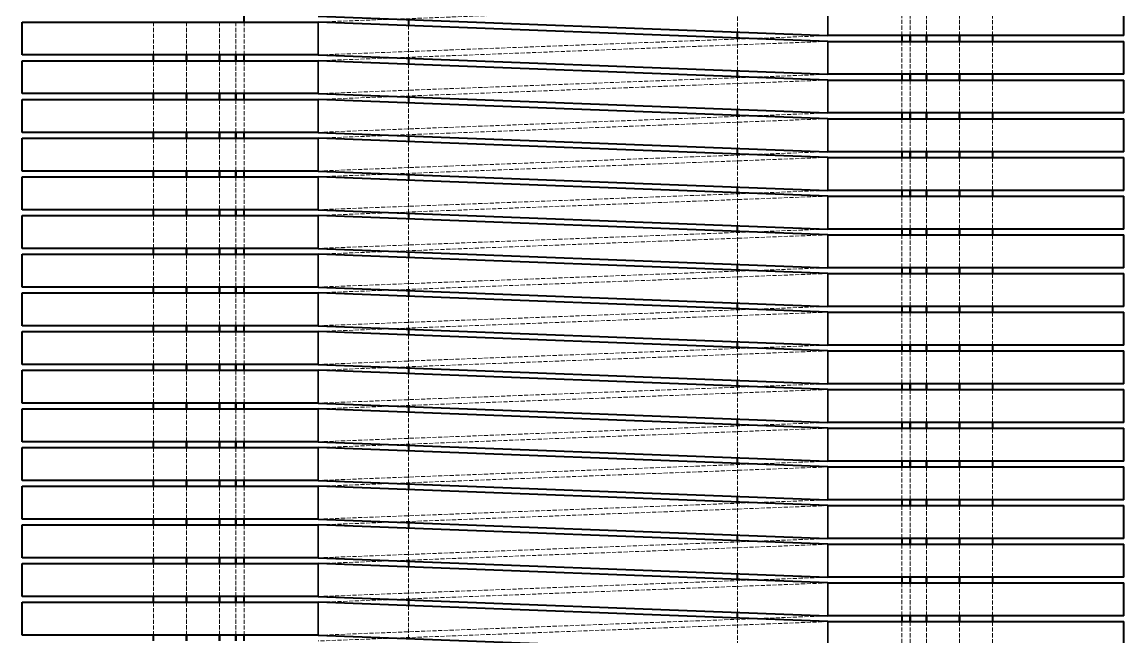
# Model space of a CAD drawing. Header units: millimetres. Extents: x 0 to 630, y 0 to 446.
# Drawn here: x 147.3 to 214.3, y 172.6 to 209.9 of the extents above; entities that cross this region are included whole.
import ezdxf

# ---------------------------------------------------------------- set-up
doc = ezdxf.new("R2010")
doc.units = ezdxf.units.MM
doc.header["$LTSCALE"] = 1.5
doc.linetypes.add('DASHED', pattern=[0.2067, 0.1654, -0.0413])
for name, color, linetype, lineweight, true_color in [('가려진 것(ISO)', 2, 'DASHED', 18, 0xffff00), ('가시적인 것(ISO)', 3, 'Continuous', 40, 0x00ff00), ('가시적인 좁은 것(ISO)', 3, 'Continuous', 35, 0x00ff00)]:
    doc.layers.add(name, color=color, linetype=linetype, lineweight=lineweight, true_color=true_color)

msp = doc.modelspace()

# ---------------------------------------------------------------- linework, layer by layer
at = {"layer": '가려진 것(ISO)', "color": 1, "true_color": 0xff0000}
for p, q in [((196.349, 211.119), (165.349, 209.944)), ((206.349, 209.119), (206.349, 211.119)), ((155.349, 207.944), (155.349, 209.944)), ((165.349, 207.944), (196.349, 209.119)), ((196.349, 208.769), (165.349, 207.594)), ((206.349, 206.769), (206.349, 208.769)), ((155.349, 205.594), (155.349, 207.594)), ((165.349, 205.594), (196.349, 206.769)), ((196.349, 206.419), (165.349, 205.244)), ((206.349, 204.419), (206.349, 206.419)), ((155.349, 203.244), (155.349, 205.244)), ((165.349, 203.244), (196.349, 204.419)), ((196.349, 204.069), (165.349, 202.894)), ((206.349, 202.069), (206.349, 204.069)), ((155.349, 200.894), (155.349, 202.894)), ((165.349, 200.894), (196.349, 202.069)), ((196.349, 201.719), (165.349, 200.544)), ((206.349, 199.719), (206.349, 201.719)), ((155.349, 198.544), (155.349, 200.544)), ((165.349, 198.544), (196.349, 199.719)), ((196.349, 199.369), (165.349, 198.194)), ((206.349, 197.369), (206.349, 199.369)), ((155.349, 196.194), (155.349, 198.194)), ((165.349, 196.194), (196.349, 197.369)), ((196.349, 197.019), (165.349, 195.844)), ((206.349, 195.019), (206.349, 197.019)), ((155.349, 193.844), (155.349, 195.844)), ((165.349, 193.844), (196.349, 195.019)), ((196.349, 194.669), (165.349, 193.494)), ((206.349, 192.669), (206.349, 194.669)), ((155.349, 191.494), (155.349, 193.494)), ((165.349, 191.494), (196.349, 192.669)), ((196.349, 192.319), (165.349, 191.144)), ((206.349, 190.319), (206.349, 192.319)), ((155.349, 189.144), (155.349, 191.144)), ((165.349, 189.144), (196.349, 190.319)), ((196.349, 189.969), (165.349, 188.794)), ((206.349, 187.969), (206.349, 189.969)), ((155.349, 186.794), (155.349, 188.794)), ((165.349, 186.794), (196.349, 187.969)), ((196.349, 187.619), (165.349, 186.444)), ((206.349, 185.619), (206.349, 187.619)), ((155.349, 184.444), (155.349, 186.444)), ((165.349, 184.444), (196.349, 185.619)), ((196.349, 185.269), (165.349, 184.094)), ((206.349, 183.269), (206.349, 185.269)), ((155.349, 182.094), (155.349, 184.094)), ((165.349, 182.094), (196.349, 183.269)), ((196.349, 182.919), (165.349, 181.744)), ((206.349, 180.919), (206.349, 182.919)), ((155.349, 179.744), (155.349, 181.744)), ((165.349, 179.744), (196.349, 180.919)), ((196.349, 180.569), (165.349, 179.394)), ((206.349, 178.569), (206.349, 180.569)), ((155.349, 177.394), (155.349, 179.394)), ((165.349, 177.394), (196.349, 178.569)), ((196.349, 178.219), (165.349, 177.044)), ((206.349, 176.219), (206.349, 178.219)), ((155.349, 175.044), (155.349, 177.044)), ((165.349, 175.044), (196.349, 176.219)), ((196.349, 175.869), (165.349, 174.694)), ((206.349, 173.869), (206.349, 175.869)), ((155.349, 172.694), (155.349, 174.694)), ((165.349, 172.694), (196.349, 173.869)), ((196.349, 173.519), (165.349, 172.344)), ((206.349, 171.519), (206.349, 173.519))]:
    msp.add_line(p, q, dxfattribs=at)
at = {"layer": '가려진 것(ISO)'}
for p, q in [((190.849, 209.327), (190.849, 211.327)), ((200.849, 211.119), (200.849, 209.119)), ((201.349, 209.119), (201.349, 211.119)), ((201.349, 211.119), (201.349, 209.119)), ((202.349, 209.119), (202.349, 211.119)), ((202.349, 211.119), (202.349, 209.119)), ((204.349, 209.119), (204.349, 211.119)), ((204.349, 211.119), (204.349, 209.119)), ((157.349, 207.944), (157.349, 209.944)), ((157.349, 209.944), (157.349, 207.944)), ((159.349, 209.944), (159.349, 207.944)), ((159.349, 207.944), (159.349, 209.944)), ((160.349, 209.944), (160.349, 207.944)), ((160.349, 207.944), (160.349, 209.944)), ((160.849, 207.944), (160.849, 209.944)), ((170.849, 209.735), (170.849, 207.735)), ((190.849, 206.977), (190.849, 208.977)), ((200.849, 208.769), (200.849, 206.769)), ((201.349, 206.769), (201.349, 208.769)), ((201.349, 208.769), (201.349, 206.769)), ((202.349, 206.769), (202.349, 208.769)), ((202.349, 208.769), (202.349, 206.769)), ((204.349, 206.769), (204.349, 208.769)), ((204.349, 208.769), (204.349, 206.769)), ((157.349, 205.594), (157.349, 207.594)), ((157.349, 207.594), (157.349, 205.594)), ((159.349, 207.594), (159.349, 205.594)), ((159.349, 205.594), (159.349, 207.594)), ((160.349, 207.594), (160.349, 205.594)), ((160.349, 205.594), (160.349, 207.594)), ((160.849, 205.594), (160.849, 207.594)), ((170.849, 207.385), (170.849, 205.385)), ((190.849, 204.627), (190.849, 206.627)), ((200.849, 206.419), (200.849, 204.419)), ((201.349, 204.419), (201.349, 206.419)), ((201.349, 206.419), (201.349, 204.419)), ((202.349, 204.419), (202.349, 206.419)), ((202.349, 206.419), (202.349, 204.419)), ((204.349, 204.419), (204.349, 206.419)), ((204.349, 206.419), (204.349, 204.419)), ((157.349, 203.244), (157.349, 205.244)), ((157.349, 205.244), (157.349, 203.244)), ((159.349, 205.244), (159.349, 203.244)), ((159.349, 203.244), (159.349, 205.244)), ((160.349, 205.244), (160.349, 203.244)), ((160.349, 203.244), (160.349, 205.244)), ((160.849, 203.244), (160.849, 205.244)), ((170.849, 205.035), (170.849, 203.035)), ((190.849, 202.277), (190.849, 204.277)), ((200.849, 204.069), (200.849, 202.069)), ((201.349, 202.069), (201.349, 204.069)), ((201.349, 204.069), (201.349, 202.069)), ((202.349, 202.069), (202.349, 204.069)), ((202.349, 204.069), (202.349, 202.069)), ((204.349, 202.069), (204.349, 204.069)), ((204.349, 204.069), (204.349, 202.069)), ((157.349, 200.894), (157.349, 202.894)), ((157.349, 202.894), (157.349, 200.894)), ((159.349, 202.894), (159.349, 200.894)), ((159.349, 200.894), (159.349, 202.894)), ((160.349, 202.894), (160.349, 200.894)), ((160.349, 200.894), (160.349, 202.894)), ((160.849, 200.894), (160.849, 202.894)), ((170.849, 202.685), (170.849, 200.685)), ((190.849, 199.927), (190.849, 201.927)), ((200.849, 201.719), (200.849, 199.719)), ((201.349, 199.719), (201.349, 201.719)), ((201.349, 201.719), (201.349, 199.719)), ((202.349, 199.719), (202.349, 201.719)), ((202.349, 201.719), (202.349, 199.719)), ((204.349, 199.719), (204.349, 201.719)), ((204.349, 201.719), (204.349, 199.719)), ((157.349, 198.544), (157.349, 200.544)), ((157.349, 200.544), (157.349, 198.544)), ((159.349, 200.544), (159.349, 198.544)), ((159.349, 198.544), (159.349, 200.544)), ((160.349, 200.544), (160.349, 198.544)), ((160.349, 198.544), (160.349, 200.544)), ((160.849, 198.544), (160.849, 200.544)), ((170.849, 200.335), (170.849, 198.335)), ((190.849, 197.577), (190.849, 199.577)), ((200.849, 199.369), (200.849, 197.369)), ((201.349, 197.369), (201.349, 199.369)), ((201.349, 199.369), (201.349, 197.369)), ((202.349, 197.369), (202.349, 199.369)), ((202.349, 199.369), (202.349, 197.369)), ((204.349, 197.369), (204.349, 199.369)), ((204.349, 199.369), (204.349, 197.369)), ((157.349, 196.194), (157.349, 198.194)), ((157.349, 198.194), (157.349, 196.194)), ((159.349, 198.194), (159.349, 196.194)), ((159.349, 196.194), (159.349, 198.194)), ((160.349, 198.194), (160.349, 196.194)), ((160.349, 196.194), (160.349, 198.194)), ((160.849, 196.194), (160.849, 198.194)), ((170.849, 197.985), (170.849, 195.985)), ((190.849, 195.227), (190.849, 197.227)), ((200.849, 197.019), (200.849, 195.019)), ((201.349, 195.019), (201.349, 197.019)), ((201.349, 197.019), (201.349, 195.019)), ((202.349, 195.019), (202.349, 197.019)), ((202.349, 197.019), (202.349, 195.019)), ((204.349, 195.019), (204.349, 197.019)), ((204.349, 197.019), (204.349, 195.019)), ((157.349, 193.844), (157.349, 195.844)), ((157.349, 195.844), (157.349, 193.844)), ((159.349, 195.844), (159.349, 193.844)), ((159.349, 193.844), (159.349, 195.844)), ((160.349, 195.844), (160.349, 193.844)), ((160.349, 193.844), (160.349, 195.844)), ((160.849, 193.844), (160.849, 195.844)), ((170.849, 195.635), (170.849, 193.635)), ((190.849, 192.877), (190.849, 194.877)), ((200.849, 194.669), (200.849, 192.669)), ((201.349, 192.669), (201.349, 194.669)), ((201.349, 194.669), (201.349, 192.669)), ((202.349, 192.669), (202.349, 194.669)), ((202.349, 194.669), (202.349, 192.669)), ((204.349, 192.669), (204.349, 194.669)), ((204.349, 194.669), (204.349, 192.669)), ((157.349, 191.494), (157.349, 193.494)), ((157.349, 193.494), (157.349, 191.494)), ((159.349, 193.494), (159.349, 191.494)), ((159.349, 191.494), (159.349, 193.494)), ((160.349, 193.494), (160.349, 191.494)), ((160.349, 191.494), (160.349, 193.494)), ((160.849, 191.494), (160.849, 193.494)), ((170.849, 193.285), (170.849, 191.285)), ((190.849, 190.527), (190.849, 192.527)), ((200.849, 192.319), (200.849, 190.319)), ((201.349, 190.319), (201.349, 192.319)), ((201.349, 192.319), (201.349, 190.319)), ((202.349, 190.319), (202.349, 192.319)), ((202.349, 192.319), (202.349, 190.319)), ((204.349, 190.319), (204.349, 192.319)), ((204.349, 192.319), (204.349, 190.319)), ((157.349, 189.144), (157.349, 191.144)), ((157.349, 191.144), (157.349, 189.144)), ((159.349, 191.144), (159.349, 189.144)), ((159.349, 189.144), (159.349, 191.144)), ((160.349, 191.144), (160.349, 189.144)), ((160.349, 189.144), (160.349, 191.144)), ((160.849, 189.144), (160.849, 191.144)), ((170.849, 190.935), (170.849, 188.935)), ((190.849, 188.177), (190.849, 190.177)), ((200.849, 189.969), (200.849, 187.969)), ((201.349, 187.969), (201.349, 189.969)), ((201.349, 189.969), (201.349, 187.969)), ((202.349, 187.969), (202.349, 189.969)), ((202.349, 189.969), (202.349, 187.969)), ((204.349, 187.969), (204.349, 189.969)), ((204.349, 189.969), (204.349, 187.969)), ((157.349, 186.794), (157.349, 188.794)), ((157.349, 188.794), (157.349, 186.794)), ((159.349, 188.794), (159.349, 186.794)), ((159.349, 186.794), (159.349, 188.794)), ((160.349, 188.794), (160.349, 186.794)), ((160.349, 186.794), (160.349, 188.794)), ((160.849, 186.794), (160.849, 188.794)), ((170.849, 188.585), (170.849, 186.585)), ((190.849, 185.827), (190.849, 187.827)), ((200.849, 187.619), (200.849, 185.619)), ((201.349, 185.619), (201.349, 187.619)), ((201.349, 187.619), (201.349, 185.619)), ((202.349, 185.619), (202.349, 187.619)), ((202.349, 187.619), (202.349, 185.619)), ((204.349, 185.619), (204.349, 187.619)), ((204.349, 187.619), (204.349, 185.619)), ((157.349, 184.444), (157.349, 186.444)), ((157.349, 186.444), (157.349, 184.444)), ((159.349, 186.444), (159.349, 184.444)), ((159.349, 184.444), (159.349, 186.444)), ((160.349, 186.444), (160.349, 184.444)), ((160.349, 184.444), (160.349, 186.444)), ((160.849, 184.444), (160.849, 186.444)), ((170.849, 186.235), (170.849, 184.235)), ((190.849, 183.477), (190.849, 185.477)), ((200.849, 185.269), (200.849, 183.269)), ((201.349, 183.269), (201.349, 185.269)), ((201.349, 185.269), (201.349, 183.269)), ((202.349, 183.269), (202.349, 185.269)), ((202.349, 185.269), (202.349, 183.269)), ((204.349, 183.269), (204.349, 185.269)), ((204.349, 185.269), (204.349, 183.269)), ((157.349, 182.094), (157.349, 184.094)), ((157.349, 184.094), (157.349, 182.094)), ((159.349, 184.094), (159.349, 182.094)), ((159.349, 182.094), (159.349, 184.094)), ((160.349, 184.094), (160.349, 182.094)), ((160.349, 182.094), (160.349, 184.094)), ((160.849, 182.094), (160.849, 184.094)), ((170.849, 183.885), (170.849, 181.885)), ((190.849, 181.127), (190.849, 183.127)), ((200.849, 182.919), (200.849, 180.919)), ((201.349, 180.919), (201.349, 182.919)), ((201.349, 182.919), (201.349, 180.919)), ((202.349, 180.919), (202.349, 182.919)), ((202.349, 182.919), (202.349, 180.919)), ((204.349, 180.919), (204.349, 182.919)), ((204.349, 182.919), (204.349, 180.919)), ((157.349, 179.744), (157.349, 181.744)), ((157.349, 181.744), (157.349, 179.744)), ((159.349, 181.744), (159.349, 179.744)), ((159.349, 179.744), (159.349, 181.744)), ((160.349, 181.744), (160.349, 179.744)), ((160.349, 179.744), (160.349, 181.744)), ((160.849, 179.744), (160.849, 181.744)), ((170.849, 181.535), (170.849, 179.535)), ((190.849, 178.777), (190.849, 180.777)), ((200.849, 180.569), (200.849, 178.569)), ((201.349, 178.569), (201.349, 180.569)), ((201.349, 180.569), (201.349, 178.569)), ((202.349, 178.569), (202.349, 180.569)), ((202.349, 180.569), (202.349, 178.569)), ((204.349, 178.569), (204.349, 180.569)), ((204.349, 180.569), (204.349, 178.569)), ((157.349, 177.394), (157.349, 179.394)), ((157.349, 179.394), (157.349, 177.394)), ((159.349, 179.394), (159.349, 177.394)), ((159.349, 177.394), (159.349, 179.394)), ((160.349, 179.394), (160.349, 177.394)), ((160.349, 177.394), (160.349, 179.394)), ((160.849, 177.394), (160.849, 179.394)), ((170.849, 179.185), (170.849, 177.185)), ((190.849, 176.427), (190.849, 178.427)), ((200.849, 178.219), (200.849, 176.219)), ((201.349, 176.219), (201.349, 178.219)), ((201.349, 178.219), (201.349, 176.219)), ((202.349, 176.219), (202.349, 178.219)), ((202.349, 178.219), (202.349, 176.219)), ((204.349, 176.219), (204.349, 178.219)), ((204.349, 178.219), (204.349, 176.219)), ((157.349, 175.044), (157.349, 177.044)), ((157.349, 177.044), (157.349, 175.044)), ((159.349, 177.044), (159.349, 175.044)), ((159.349, 175.044), (159.349, 177.044)), ((160.349, 177.044), (160.349, 175.044)), ((160.349, 175.044), (160.349, 177.044)), ((160.849, 175.044), (160.849, 177.044)), ((170.849, 176.835), (170.849, 174.835)), ((190.849, 174.077), (190.849, 176.077)), ((200.849, 175.869), (200.849, 173.869)), ((201.349, 173.869), (201.349, 175.869)), ((201.349, 175.869), (201.349, 173.869)), ((202.349, 173.869), (202.349, 175.869)), ((202.349, 175.869), (202.349, 173.869)), ((204.349, 173.869), (204.349, 175.869)), ((204.349, 175.869), (204.349, 173.869)), ((157.349, 172.694), (157.349, 174.694)), ((157.349, 174.694), (157.349, 172.694)), ((159.349, 174.694), (159.349, 172.694)), ((159.349, 172.694), (159.349, 174.694)), ((160.349, 174.694), (160.349, 172.694)), ((160.349, 172.694), (160.349, 174.694)), ((160.849, 172.694), (160.849, 174.694)), ((170.849, 174.485), (170.849, 172.485)), ((190.849, 171.727), (190.849, 173.727)), ((200.849, 173.519), (200.849, 171.519)), ((201.349, 171.519), (201.349, 173.519)), ((201.349, 173.519), (201.349, 171.519)), ((202.349, 171.519), (202.349, 173.519)), ((202.349, 173.519), (202.349, 171.519)), ((204.349, 171.519), (204.349, 173.519)), ((204.349, 173.519), (204.349, 171.519))]:
    msp.add_line(p, q, dxfattribs=at)
at = {"layer": '가시적인 것(ISO)', "color": 1, "true_color": 0xff0000}
for p, q in [((214.349, 209.119), (214.349, 211.119)), ((147.349, 207.944), (147.349, 209.944)), ((147.349, 209.944), (165.349, 209.944)), ((165.349, 210.294), (196.349, 209.119)), ((196.349, 208.769), (165.349, 209.944)), ((214.349, 209.119), (196.349, 209.119)), ((196.349, 208.769), (214.349, 208.769)), ((214.349, 206.769), (214.349, 208.769)), ((165.349, 207.944), (147.349, 207.944)), ((165.349, 207.944), (196.349, 206.769)), ((147.349, 205.594), (147.349, 207.594)), ((147.349, 207.594), (165.349, 207.594)), ((196.349, 206.419), (165.349, 207.594)), ((214.349, 206.769), (196.349, 206.769)), ((196.349, 206.419), (214.349, 206.419)), ((214.349, 204.419), (214.349, 206.419)), ((165.349, 205.594), (147.349, 205.594)), ((147.349, 203.244), (147.349, 205.244)), ((147.349, 205.244), (165.349, 205.244)), ((165.349, 205.594), (196.349, 204.419)), ((196.349, 204.069), (165.349, 205.244)), ((214.349, 204.419), (196.349, 204.419)), ((196.349, 204.069), (214.349, 204.069)), ((214.349, 202.069), (214.349, 204.069)), ((165.349, 203.244), (147.349, 203.244)), ((165.349, 203.244), (196.349, 202.069)), ((147.349, 200.894), (147.349, 202.894)), ((147.349, 202.894), (165.349, 202.894)), ((196.349, 201.719), (165.349, 202.894)), ((214.349, 202.069), (196.349, 202.069)), ((196.349, 201.719), (214.349, 201.719)), ((214.349, 199.719), (214.349, 201.719)), ((165.349, 200.894), (147.349, 200.894)), ((147.349, 198.544), (147.349, 200.544)), ((147.349, 200.544), (165.349, 200.544)), ((165.349, 200.894), (196.349, 199.719)), ((196.349, 199.369), (165.349, 200.544)), ((214.349, 199.719), (196.349, 199.719)), ((196.349, 199.369), (214.349, 199.369)), ((214.349, 197.369), (214.349, 199.369)), ((165.349, 198.544), (147.349, 198.544)), ((165.349, 198.544), (196.349, 197.369)), ((147.349, 196.194), (147.349, 198.194)), ((147.349, 198.194), (165.349, 198.194)), ((196.349, 197.019), (165.349, 198.194)), ((214.349, 197.369), (196.349, 197.369)), ((196.349, 197.019), (214.349, 197.019)), ((214.349, 195.019), (214.349, 197.019)), ((165.349, 196.194), (147.349, 196.194)), ((147.349, 193.844), (147.349, 195.844)), ((147.349, 195.844), (165.349, 195.844)), ((165.349, 196.194), (196.349, 195.019)), ((196.349, 194.669), (165.349, 195.844)), ((214.349, 195.019), (196.349, 195.019)), ((196.349, 194.669), (214.349, 194.669)), ((214.349, 192.669), (214.349, 194.669)), ((165.349, 193.844), (147.349, 193.844)), ((165.349, 193.844), (196.349, 192.669)), ((147.349, 191.494), (147.349, 193.494)), ((147.349, 193.494), (165.349, 193.494)), ((196.349, 192.319), (165.349, 193.494)), ((214.349, 192.669), (196.349, 192.669)), ((196.349, 192.319), (214.349, 192.319)), ((214.349, 190.319), (214.349, 192.319)), ((165.349, 191.494), (147.349, 191.494)), ((147.349, 189.144), (147.349, 191.144)), ((147.349, 191.144), (165.349, 191.144)), ((165.349, 191.494), (196.349, 190.319)), ((196.349, 189.969), (165.349, 191.144)), ((214.349, 190.319), (196.349, 190.319)), ((196.349, 189.969), (214.349, 189.969)), ((214.349, 187.969), (214.349, 189.969)), ((165.349, 189.144), (147.349, 189.144)), ((165.349, 189.144), (196.349, 187.969)), ((147.349, 186.794), (147.349, 188.794)), ((147.349, 188.794), (165.349, 188.794)), ((196.349, 187.619), (165.349, 188.794)), ((214.349, 187.969), (196.349, 187.969)), ((196.349, 187.619), (214.349, 187.619)), ((214.349, 185.619), (214.349, 187.619)), ((165.349, 186.794), (147.349, 186.794)), ((147.349, 184.444), (147.349, 186.444)), ((147.349, 186.444), (165.349, 186.444)), ((165.349, 186.794), (196.349, 185.619)), ((196.349, 185.269), (165.349, 186.444)), ((214.349, 185.619), (196.349, 185.619)), ((196.349, 185.269), (214.349, 185.269)), ((214.349, 183.269), (214.349, 185.269)), ((165.349, 184.444), (147.349, 184.444)), ((165.349, 184.444), (196.349, 183.269)), ((147.349, 182.094), (147.349, 184.094)), ((147.349, 184.094), (165.349, 184.094)), ((196.349, 182.919), (165.349, 184.094)), ((214.349, 183.269), (196.349, 183.269)), ((196.349, 182.919), (214.349, 182.919)), ((214.349, 180.919), (214.349, 182.919)), ((165.349, 182.094), (147.349, 182.094)), ((147.349, 179.744), (147.349, 181.744)), ((147.349, 181.744), (165.349, 181.744)), ((165.349, 182.094), (196.349, 180.919)), ((196.349, 180.569), (165.349, 181.744)), ((214.349, 180.919), (196.349, 180.919)), ((196.349, 180.569), (214.349, 180.569)), ((214.349, 178.569), (214.349, 180.569)), ((165.349, 179.744), (147.349, 179.744)), ((165.349, 179.744), (196.349, 178.569)), ((147.349, 177.394), (147.349, 179.394)), ((147.349, 179.394), (165.349, 179.394)), ((196.349, 178.219), (165.349, 179.394)), ((214.349, 178.569), (196.349, 178.569)), ((196.349, 178.219), (214.349, 178.219)), ((214.349, 176.219), (214.349, 178.219)), ((165.349, 177.394), (147.349, 177.394)), ((147.349, 175.044), (147.349, 177.044)), ((147.349, 177.044), (165.349, 177.044)), ((165.349, 177.394), (196.349, 176.219)), ((196.349, 175.869), (165.349, 177.044)), ((214.349, 176.219), (196.349, 176.219)), ((196.349, 175.869), (214.349, 175.869)), ((214.349, 173.869), (214.349, 175.869)), ((165.349, 175.044), (147.349, 175.044)), ((165.349, 175.044), (196.349, 173.869)), ((147.349, 172.694), (147.349, 174.694)), ((147.349, 174.694), (165.349, 174.694)), ((196.349, 173.519), (165.349, 174.694)), ((214.349, 173.869), (196.349, 173.869)), ((196.349, 173.519), (214.349, 173.519)), ((214.349, 171.519), (214.349, 173.519)), ((165.349, 172.694), (147.349, 172.694)), ((165.349, 172.694), (196.349, 171.519))]:
    msp.add_line(p, q, dxfattribs=at)
at = {"layer": '가시적인 것(ISO)'}
for p, q in [((160.849, 209.944), (160.849, 210.294)), ((170.849, 210.085), (170.849, 209.735)), ((190.849, 208.977), (190.849, 209.327)), ((200.849, 209.119), (200.849, 208.769)), ((201.349, 208.769), (201.349, 209.119)), ((201.349, 209.119), (201.349, 208.769)), ((202.349, 208.769), (202.349, 209.119)), ((202.349, 209.119), (202.349, 208.769)), ((204.349, 208.769), (204.349, 209.119)), ((204.349, 209.119), (204.349, 208.769)), ((206.349, 209.119), (206.349, 208.769)), ((155.349, 207.594), (155.349, 207.944)), ((157.349, 207.594), (157.349, 207.944)), ((157.349, 207.944), (157.349, 207.594)), ((159.349, 207.944), (159.349, 207.594)), ((159.349, 207.594), (159.349, 207.944)), ((160.349, 207.944), (160.349, 207.594)), ((160.349, 207.594), (160.349, 207.944)), ((160.849, 207.594), (160.849, 207.944)), ((170.849, 207.735), (170.849, 207.385)), ((190.849, 206.627), (190.849, 206.977)), ((200.849, 206.769), (200.849, 206.419)), ((201.349, 206.419), (201.349, 206.769)), ((201.349, 206.769), (201.349, 206.419)), ((202.349, 206.419), (202.349, 206.769)), ((202.349, 206.769), (202.349, 206.419)), ((204.349, 206.419), (204.349, 206.769)), ((204.349, 206.769), (204.349, 206.419)), ((206.349, 206.769), (206.349, 206.419)), ((155.349, 205.244), (155.349, 205.594)), ((157.349, 205.244), (157.349, 205.594)), ((157.349, 205.594), (157.349, 205.244)), ((159.349, 205.594), (159.349, 205.244)), ((159.349, 205.244), (159.349, 205.594)), ((160.349, 205.594), (160.349, 205.244)), ((160.349, 205.244), (160.349, 205.594)), ((160.849, 205.244), (160.849, 205.594)), ((170.849, 205.385), (170.849, 205.035)), ((190.849, 204.277), (190.849, 204.627)), ((200.849, 204.419), (200.849, 204.069)), ((201.349, 204.069), (201.349, 204.419)), ((201.349, 204.419), (201.349, 204.069)), ((202.349, 204.069), (202.349, 204.419)), ((202.349, 204.419), (202.349, 204.069)), ((204.349, 204.069), (204.349, 204.419)), ((204.349, 204.419), (204.349, 204.069)), ((206.349, 204.419), (206.349, 204.069)), ((155.349, 202.894), (155.349, 203.244)), ((157.349, 202.894), (157.349, 203.244)), ((157.349, 203.244), (157.349, 202.894)), ((159.349, 203.244), (159.349, 202.894)), ((159.349, 202.894), (159.349, 203.244)), ((160.349, 203.244), (160.349, 202.894)), ((160.349, 202.894), (160.349, 203.244)), ((160.849, 202.894), (160.849, 203.244)), ((170.849, 203.035), (170.849, 202.685)), ((190.849, 201.927), (190.849, 202.277)), ((200.849, 202.069), (200.849, 201.719)), ((201.349, 201.719), (201.349, 202.069)), ((201.349, 202.069), (201.349, 201.719)), ((202.349, 201.719), (202.349, 202.069)), ((202.349, 202.069), (202.349, 201.719)), ((204.349, 201.719), (204.349, 202.069)), ((204.349, 202.069), (204.349, 201.719)), ((206.349, 202.069), (206.349, 201.719)), ((155.349, 200.544), (155.349, 200.894)), ((157.349, 200.544), (157.349, 200.894)), ((157.349, 200.894), (157.349, 200.544)), ((159.349, 200.894), (159.349, 200.544)), ((159.349, 200.544), (159.349, 200.894)), ((160.349, 200.894), (160.349, 200.544)), ((160.349, 200.544), (160.349, 200.894)), ((160.849, 200.544), (160.849, 200.894)), ((170.849, 200.685), (170.849, 200.335)), ((190.849, 199.577), (190.849, 199.927)), ((200.849, 199.719), (200.849, 199.369)), ((201.349, 199.369), (201.349, 199.719)), ((201.349, 199.719), (201.349, 199.369)), ((202.349, 199.369), (202.349, 199.719)), ((202.349, 199.719), (202.349, 199.369)), ((204.349, 199.369), (204.349, 199.719)), ((204.349, 199.719), (204.349, 199.369)), ((206.349, 199.719), (206.349, 199.369)), ((155.349, 198.194), (155.349, 198.544)), ((157.349, 198.194), (157.349, 198.544)), ((157.349, 198.544), (157.349, 198.194)), ((159.349, 198.544), (159.349, 198.194)), ((159.349, 198.194), (159.349, 198.544)), ((160.349, 198.544), (160.349, 198.194)), ((160.349, 198.194), (160.349, 198.544)), ((160.849, 198.194), (160.849, 198.544)), ((170.849, 198.335), (170.849, 197.985)), ((190.849, 197.227), (190.849, 197.577)), ((200.849, 197.369), (200.849, 197.019)), ((201.349, 197.019), (201.349, 197.369)), ((201.349, 197.369), (201.349, 197.019)), ((202.349, 197.019), (202.349, 197.369)), ((202.349, 197.369), (202.349, 197.019)), ((204.349, 197.019), (204.349, 197.369)), ((204.349, 197.369), (204.349, 197.019)), ((206.349, 197.369), (206.349, 197.019)), ((155.349, 195.844), (155.349, 196.194)), ((157.349, 195.844), (157.349, 196.194)), ((157.349, 196.194), (157.349, 195.844)), ((159.349, 196.194), (159.349, 195.844)), ((159.349, 195.844), (159.349, 196.194)), ((160.349, 196.194), (160.349, 195.844)), ((160.349, 195.844), (160.349, 196.194)), ((160.849, 195.844), (160.849, 196.194)), ((170.849, 195.985), (170.849, 195.635)), ((190.849, 194.877), (190.849, 195.227)), ((200.849, 195.019), (200.849, 194.669)), ((201.349, 194.669), (201.349, 195.019)), ((201.349, 195.019), (201.349, 194.669)), ((202.349, 194.669), (202.349, 195.019)), ((202.349, 195.019), (202.349, 194.669)), ((204.349, 194.669), (204.349, 195.019)), ((204.349, 195.019), (204.349, 194.669)), ((206.349, 195.019), (206.349, 194.669)), ((155.349, 193.494), (155.349, 193.844)), ((157.349, 193.494), (157.349, 193.844)), ((157.349, 193.844), (157.349, 193.494)), ((159.349, 193.844), (159.349, 193.494)), ((159.349, 193.494), (159.349, 193.844)), ((160.349, 193.844), (160.349, 193.494)), ((160.349, 193.494), (160.349, 193.844)), ((160.849, 193.494), (160.849, 193.844)), ((170.849, 193.635), (170.849, 193.285)), ((190.849, 192.527), (190.849, 192.877)), ((200.849, 192.669), (200.849, 192.319)), ((201.349, 192.319), (201.349, 192.669)), ((201.349, 192.669), (201.349, 192.319)), ((202.349, 192.319), (202.349, 192.669)), ((202.349, 192.669), (202.349, 192.319)), ((204.349, 192.319), (204.349, 192.669)), ((204.349, 192.669), (204.349, 192.319)), ((206.349, 192.669), (206.349, 192.319)), ((155.349, 191.144), (155.349, 191.494)), ((157.349, 191.144), (157.349, 191.494)), ((157.349, 191.494), (157.349, 191.144)), ((159.349, 191.494), (159.349, 191.144)), ((159.349, 191.144), (159.349, 191.494)), ((160.349, 191.494), (160.349, 191.144)), ((160.349, 191.144), (160.349, 191.494)), ((160.849, 191.144), (160.849, 191.494)), ((170.849, 191.285), (170.849, 190.935)), ((190.849, 190.177), (190.849, 190.527)), ((200.849, 190.319), (200.849, 189.969)), ((201.349, 189.969), (201.349, 190.319)), ((201.349, 190.319), (201.349, 189.969)), ((202.349, 189.969), (202.349, 190.319)), ((202.349, 190.319), (202.349, 189.969)), ((204.349, 189.969), (204.349, 190.319)), ((204.349, 190.319), (204.349, 189.969)), ((206.349, 190.319), (206.349, 189.969)), ((155.349, 188.794), (155.349, 189.144)), ((157.349, 188.794), (157.349, 189.144)), ((157.349, 189.144), (157.349, 188.794)), ((159.349, 189.144), (159.349, 188.794)), ((159.349, 188.794), (159.349, 189.144)), ((160.349, 189.144), (160.349, 188.794)), ((160.349, 188.794), (160.349, 189.144)), ((160.849, 188.794), (160.849, 189.144)), ((170.849, 188.935), (170.849, 188.585)), ((190.849, 187.827), (190.849, 188.177)), ((200.849, 187.969), (200.849, 187.619)), ((201.349, 187.619), (201.349, 187.969)), ((201.349, 187.969), (201.349, 187.619)), ((202.349, 187.619), (202.349, 187.969)), ((202.349, 187.969), (202.349, 187.619)), ((204.349, 187.619), (204.349, 187.969)), ((204.349, 187.969), (204.349, 187.619)), ((206.349, 187.969), (206.349, 187.619)), ((155.349, 186.444), (155.349, 186.794)), ((157.349, 186.444), (157.349, 186.794)), ((157.349, 186.794), (157.349, 186.444)), ((159.349, 186.794), (159.349, 186.444)), ((159.349, 186.444), (159.349, 186.794)), ((160.349, 186.794), (160.349, 186.444)), ((160.349, 186.444), (160.349, 186.794)), ((160.849, 186.444), (160.849, 186.794)), ((170.849, 186.585), (170.849, 186.235)), ((190.849, 185.477), (190.849, 185.827)), ((200.849, 185.619), (200.849, 185.269)), ((201.349, 185.269), (201.349, 185.619)), ((201.349, 185.619), (201.349, 185.269)), ((202.349, 185.269), (202.349, 185.619)), ((202.349, 185.619), (202.349, 185.269)), ((204.349, 185.269), (204.349, 185.619)), ((204.349, 185.619), (204.349, 185.269)), ((206.349, 185.619), (206.349, 185.269)), ((155.349, 184.094), (155.349, 184.444)), ((157.349, 184.094), (157.349, 184.444)), ((157.349, 184.444), (157.349, 184.094)), ((159.349, 184.444), (159.349, 184.094)), ((159.349, 184.094), (159.349, 184.444)), ((160.349, 184.444), (160.349, 184.094)), ((160.349, 184.094), (160.349, 184.444)), ((160.849, 184.094), (160.849, 184.444)), ((170.849, 184.235), (170.849, 183.885)), ((190.849, 183.127), (190.849, 183.477)), ((200.849, 183.269), (200.849, 182.919)), ((201.349, 182.919), (201.349, 183.269)), ((201.349, 183.269), (201.349, 182.919)), ((202.349, 182.919), (202.349, 183.269)), ((202.349, 183.269), (202.349, 182.919)), ((204.349, 182.919), (204.349, 183.269)), ((204.349, 183.269), (204.349, 182.919)), ((206.349, 183.269), (206.349, 182.919)), ((155.349, 181.744), (155.349, 182.094)), ((157.349, 181.744), (157.349, 182.094)), ((157.349, 182.094), (157.349, 181.744)), ((159.349, 182.094), (159.349, 181.744)), ((159.349, 181.744), (159.349, 182.094)), ((160.349, 182.094), (160.349, 181.744)), ((160.349, 181.744), (160.349, 182.094)), ((160.849, 181.744), (160.849, 182.094)), ((170.849, 181.885), (170.849, 181.535)), ((190.849, 180.777), (190.849, 181.127)), ((200.849, 180.919), (200.849, 180.569)), ((201.349, 180.569), (201.349, 180.919)), ((201.349, 180.919), (201.349, 180.569)), ((202.349, 180.569), (202.349, 180.919)), ((202.349, 180.919), (202.349, 180.569)), ((204.349, 180.569), (204.349, 180.919)), ((204.349, 180.919), (204.349, 180.569)), ((206.349, 180.919), (206.349, 180.569)), ((155.349, 179.394), (155.349, 179.744)), ((157.349, 179.394), (157.349, 179.744)), ((157.349, 179.744), (157.349, 179.394)), ((159.349, 179.744), (159.349, 179.394)), ((159.349, 179.394), (159.349, 179.744)), ((160.349, 179.744), (160.349, 179.394)), ((160.349, 179.394), (160.349, 179.744)), ((160.849, 179.394), (160.849, 179.744)), ((170.849, 179.535), (170.849, 179.185)), ((190.849, 178.427), (190.849, 178.777)), ((200.849, 178.569), (200.849, 178.219)), ((201.349, 178.219), (201.349, 178.569)), ((201.349, 178.569), (201.349, 178.219)), ((202.349, 178.219), (202.349, 178.569)), ((202.349, 178.569), (202.349, 178.219)), ((204.349, 178.219), (204.349, 178.569)), ((204.349, 178.569), (204.349, 178.219)), ((206.349, 178.569), (206.349, 178.219)), ((155.349, 177.044), (155.349, 177.394)), ((157.349, 177.044), (157.349, 177.394)), ((157.349, 177.394), (157.349, 177.044)), ((159.349, 177.394), (159.349, 177.044)), ((159.349, 177.044), (159.349, 177.394)), ((160.349, 177.394), (160.349, 177.044)), ((160.349, 177.044), (160.349, 177.394)), ((160.849, 177.044), (160.849, 177.394)), ((170.849, 177.185), (170.849, 176.835)), ((190.849, 176.077), (190.849, 176.427)), ((200.849, 176.219), (200.849, 175.869)), ((201.349, 175.869), (201.349, 176.219)), ((201.349, 176.219), (201.349, 175.869)), ((202.349, 175.869), (202.349, 176.219)), ((202.349, 176.219), (202.349, 175.869)), ((204.349, 175.869), (204.349, 176.219)), ((204.349, 176.219), (204.349, 175.869)), ((206.349, 176.219), (206.349, 175.869)), ((155.349, 174.694), (155.349, 175.044)), ((157.349, 174.694), (157.349, 175.044)), ((157.349, 175.044), (157.349, 174.694)), ((159.349, 175.044), (159.349, 174.694)), ((159.349, 174.694), (159.349, 175.044)), ((160.349, 175.044), (160.349, 174.694)), ((160.349, 174.694), (160.349, 175.044)), ((160.849, 174.694), (160.849, 175.044)), ((170.849, 174.835), (170.849, 174.485)), ((190.849, 173.727), (190.849, 174.077)), ((200.849, 173.869), (200.849, 173.519)), ((201.349, 173.519), (201.349, 173.869)), ((201.349, 173.869), (201.349, 173.519)), ((202.349, 173.519), (202.349, 173.869)), ((202.349, 173.869), (202.349, 173.519)), ((204.349, 173.519), (204.349, 173.869)), ((204.349, 173.869), (204.349, 173.519)), ((206.349, 173.869), (206.349, 173.519)), ((155.349, 172.344), (155.349, 172.694)), ((157.349, 172.344), (157.349, 172.694)), ((157.349, 172.694), (157.349, 172.344)), ((159.349, 172.694), (159.349, 172.344)), ((159.349, 172.344), (159.349, 172.694)), ((160.349, 172.694), (160.349, 172.344)), ((160.349, 172.344), (160.349, 172.694)), ((160.849, 172.344), (160.849, 172.694))]:
    msp.add_line(p, q, dxfattribs=at)
at = {"layer": '가시적인 좁은 것(ISO)', "color": 1, "true_color": 0xff0000}
for p, q in [((196.349, 209.119), (196.349, 211.119)), ((165.349, 207.944), (165.349, 209.944)), ((196.349, 206.769), (196.349, 208.769)), ((165.349, 205.594), (165.349, 207.594)), ((196.349, 204.419), (196.349, 206.419)), ((165.349, 203.244), (165.349, 205.244)), ((196.349, 202.069), (196.349, 204.069)), ((165.349, 200.894), (165.349, 202.894)), ((196.349, 199.719), (196.349, 201.719)), ((165.349, 198.544), (165.349, 200.544)), ((196.349, 197.369), (196.349, 199.369)), ((165.349, 196.194), (165.349, 198.194)), ((196.349, 195.019), (196.349, 197.019)), ((165.349, 193.844), (165.349, 195.844)), ((196.349, 192.669), (196.349, 194.669)), ((165.349, 191.494), (165.349, 193.494)), ((196.349, 190.319), (196.349, 192.319)), ((165.349, 189.144), (165.349, 191.144)), ((196.349, 187.969), (196.349, 189.969)), ((165.349, 186.794), (165.349, 188.794)), ((196.349, 185.619), (196.349, 187.619)), ((165.349, 184.444), (165.349, 186.444)), ((196.349, 183.269), (196.349, 185.269)), ((165.349, 182.094), (165.349, 184.094)), ((196.349, 180.919), (196.349, 182.919)), ((165.349, 179.744), (165.349, 181.744)), ((196.349, 178.569), (196.349, 180.569)), ((165.349, 177.394), (165.349, 179.394)), ((196.349, 176.219), (196.349, 178.219)), ((165.349, 175.044), (165.349, 177.044)), ((196.349, 173.869), (196.349, 175.869)), ((165.349, 172.694), (165.349, 174.694)), ((196.349, 171.519), (196.349, 173.519))]:
    msp.add_line(p, q, dxfattribs=at)

doc.saveas('drawing.dxf')
